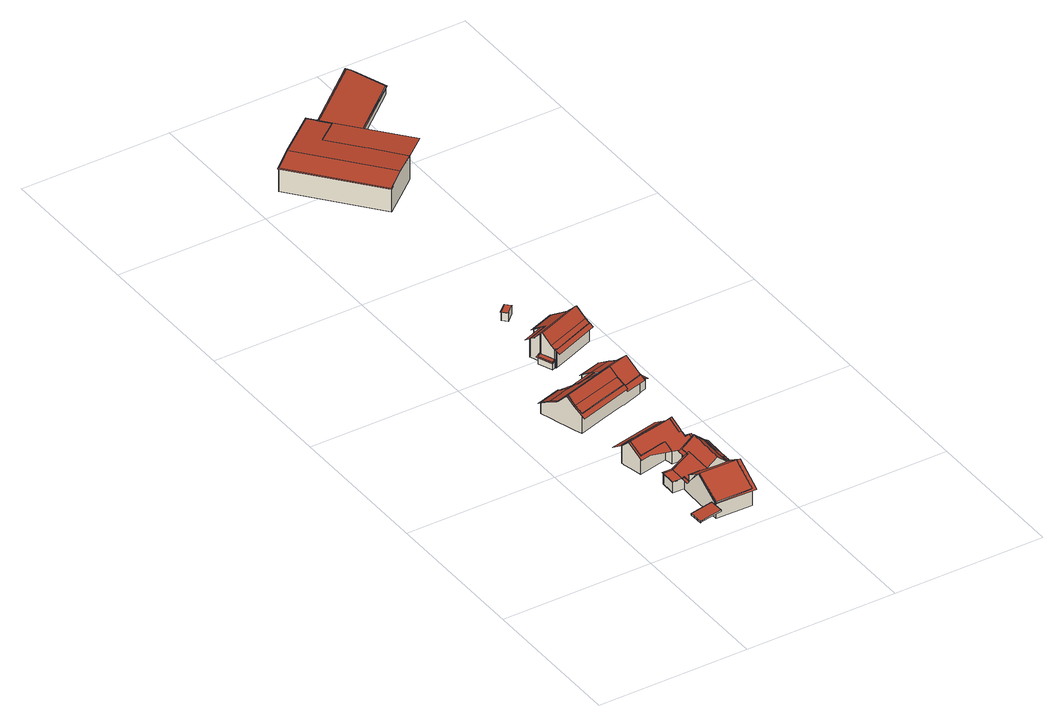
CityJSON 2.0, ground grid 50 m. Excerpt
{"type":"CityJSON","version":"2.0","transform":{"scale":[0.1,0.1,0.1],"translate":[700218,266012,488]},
"CityObjects":{
"building1":{"type":"Building","geometry":[{"type":"Solid","lod":"3","boundaries":[[[[0,1,2,3,4]],[[5,6,4,3]],[[6,7,0,4]],[[7,8,1,0]],[[8,9,2,1]],[[9,5,3,2]],[[9,8,7,6,5]]]],"semantics":{"surfaces":[{"type":"RoofSurface","Flaeche":31.22,"Neigung":11.06,"Ausrichtung":169.52},{"type":"WallSurface"},{"type":"GroundSurface"}],"values":[[0,1,1,1,1,1,2]]}}]},
"building2":{"type":"Building","geometry":[{"type":"MultiSurface","lod":"3","boundaries":[[[10,11,12,13,14,15]],[[16,17,18,19,20,21,15,14,22,23,24,25,26]],[[27,28,29,30,31,32,33]],[[34,35,36,37,38]],[[35,39,26,25,40,41,42,33,32,43,44,45,46]],[[47,48,49,50,51,36,35,46,52,53,54,55,56]],[[34,38,57,58,59,60,16,26]],[[61,62,63,64,47,56]],[[24,40,25]],[[34,26,39,35]],[[60,17,16]],[[49,47,63,65,66,67]],[[50,49,67,68]],[[69,70,58,38,36,50,68,71]],[[72,18,60,58,70,73]],[[74,75,11,15,20,18,72,76]],[[12,11,75,77]],[[78,22,14,12,77,79]],[[80,81,27,33,24,22,78,82]],[[29,27,81,83]],[[84,85,86,53,46,32,30,29,83,87]],[[88,62,56,53,86,89]],[[63,62,88,65]],[[82,78,79,77,75,74,76,72,73,70,69,71,68,67,66,65,88,89,86,85,84,87,83,81,80]],[[43,32,90,91,46,45,44]],[[54,53,52,46,91,56,55]],[[92,93,94,14,13,12,11,10,15,95]],[[96,97,24,23,22,14,94]],[[98,99,100,90,32,31,30,29,28,27,33]],[[101,98,33,42,41,40]],[[56,91,102,103,104,47,64,63,62,61]],[[105,36,51,50,49,48,47,104]],[[105,106,38,37,36]],[[38,106,107,108,60,59,58,57]],[[95,15,21,20,19,18,17,109]],[[110,111,92]],[[112,113,114]],[[115,116,117]],[[118,119,120]]],"semantics":{"surfaces":[{"type":"RoofSurface","Flaeche":15.74,"Neigung":0},{"type":"RoofSurface","Flaeche":54.32,"Neigung":34.52,"Ausrichtung":-88.97},{"type":"RoofSurface","Flaeche":119.2,"Neigung":28.98,"Ausrichtung":-178.94},{"type":"RoofSurface","Flaeche":52.73,"Neigung":43.02,"Ausrichtung":91.06},{"type":"RoofSurface","Flaeche":69.8,"Neigung":33.35,"Ausrichtung":1.04},{"type":"RoofSurface","Flaeche":12.98,"Neigung":30.4,"Ausrichtung":91.06},{"type":"RoofSurface","Flaeche":57.87,"Neigung":40.15,"Ausrichtung":-88.94},{"type":"RoofSurface","Flaeche":1.23,"Neigung":74.81,"Ausrichtung":91.06},{"type":"WallSurface"},{"type":"GroundSurface"},{"type":"RoofSurface","Flaeche":7.14,"Neigung":33.35,"Ausrichtung":1.04},{"type":"RoofSurface","Flaeche":3.23,"Neigung":30.4,"Ausrichtung":91.06},{"type":"RoofSurface","Flaeche":2.44,"Neigung":0},{"type":"RoofSurface","Flaeche":2.1,"Neigung":34.5,"Ausrichtung":-89.05},{"type":"RoofSurface","Flaeche":21.59,"Neigung":28.98,"Ausrichtung":-178.94},{"type":"RoofSurface","Flaeche":2.31,"Neigung":33.35,"Ausrichtung":1.07},{"type":"RoofSurface","Flaeche":3.26,"Neigung":74.84,"Ausrichtung":91.06},{"type":"RoofSurface","Flaeche":8.45,"Neigung":30.4,"Ausrichtung":91.06},{"type":"RoofSurface","Flaeche":1.73,"Neigung":43.02,"Ausrichtung":91.06},{"type":"RoofSurface","Flaeche":5.63,"Neigung":40.15,"Ausrichtung":-88.94},{"type":"RoofSurface","Flaeche":2.59,"Neigung":34.5,"Ausrichtung":-88.94},{"type":"RoofSurface"},{"type":"RoofSurface","Flaeche":6.73,"Neigung":0}],"values":[0,1,2,3,4,5,6,7,8,8,8,8,8,8,8,8,8,8,8,8,8,8,8,9,10,11,12,13,14,15,16,17,18,19,20,21,21,21,22]}}]},
"building3":{"type":"Building","geometry":[{"type":"MultiSurface","lod":"3","boundaries":[[[121,122,123,124,125]],[[126,127,128,129,130,131,123]],[[132,133,134,135,136]],[[131,137,138,139,140,141,142,143,144,145,135,134,146,147,148,149,124,123]],[[127,122,121,150,151,152,153,154,155,128]],[[133,146,134]],[[122,127,126,123]],[[141,137,156,157]],[[158,143,142,141,157,159]],[[144,143,158,160]],[[161,132,135,144,160,162]],[[163,147,146,132,161,164]],[[165,166,150,121,124,147,163,167]],[[168,169,155,153,151,150,166,170]],[[171,156,137,131,128,155,169,172]],[[170,166,165,167,163,164,161,162,160,158,159,157,156,171,172,169,168]],[[173,174,175,176,128,155,154,153,152,151,150,121]],[[173,121,125,124,177]],[[176,178,131,130,129,128]],[[178,179,180,143,142,141,140,139,138,137,131]],[[181,182,135,145,144,143]],[[183,184,133,132,136,135,182]],[[146,185,177,124,149,148,147]],[[122,126,127]],[[169,168,156]]],"semantics":{"surfaces":[{"type":"RoofSurface","Flaeche":29.43,"Neigung":44.7,"Ausrichtung":-12.13},{"type":"RoofSurface","Flaeche":20.88,"Neigung":43.31,"Ausrichtung":-12.13},{"type":"RoofSurface","Flaeche":3.2,"Neigung":36.01,"Ausrichtung":-12.11},{"type":"RoofSurface","Flaeche":114.6,"Neigung":37.04,"Ausrichtung":167.87},{"type":"RoofSurface","Flaeche":26.03,"Neigung":33.77,"Ausrichtung":-12.13},{"type":"WallSurface"},{"type":"GroundSurface"},{"type":"RoofSurface","Flaeche":61.71,"Neigung":33.77,"Ausrichtung":-12.13},{"type":"RoofSurface","Flaeche":2.76,"Neigung":44.7,"Ausrichtung":-12.13},{"type":"RoofSurface","Flaeche":2.46,"Neigung":43.32,"Ausrichtung":-12.13},{"type":"RoofSurface","Flaeche":26.14,"Neigung":37.04,"Ausrichtung":167.88},{"type":"RoofSurface","Flaeche":4.59,"Neigung":37.11,"Ausrichtung":168.13},{"type":"RoofSurface","Flaeche":3.31,"Neigung":36.01,"Ausrichtung":-12.11},{"type":"RoofSurface","Flaeche":4.28,"Neigung":37.05,"Ausrichtung":167.88},{"type":"RoofSurface","Flaeche":0.0189,"Neigung":90,"Ausrichtung":-102.13},{"type":"RoofSurface"}],"values":[0,1,2,3,4,5,5,5,5,5,5,5,5,5,5,6,7,8,9,10,11,12,13,14,15]}}]},
"building4":{"type":"Building","geometry":[{"type":"MultiSurface","lod":"3","boundaries":[[[186,187,188,189,190]],[[190,189,191,192]],[[186,190,192,193]],[[187,186,193,194]],[[189,187,194,191]],[[194,193,192,191]],[[189,188,187,186,195,196,197]]],"semantics":{"surfaces":[{"type":"RoofSurface","Flaeche":3.55,"Neigung":6.68,"Ausrichtung":-17.85},{"type":"WallSurface"},{"type":"GroundSurface"},{"type":"RoofSurface","Flaeche":0.47,"Neigung":6.75,"Ausrichtung":-17.14}],"values":[0,1,1,1,1,2,3]}}]},
"building5":{"type":"Building","geometry":[{"type":"MultiSurface","lod":"3","boundaries":[[[198,199,200,201,202,203,204,205,206,207]],[[208,209,210,211,212]],[[213,210,209]],[[214,215,216,217,218,219,210,220]],[[221,222,208,223,224,225,226,227,228]],[[229,222,221,230]],[[231,229,230,232,233,234,235,236,237,238]],[[239,240,241,242,237,236]],[[243,244,216,245,246]],[[247,216,244,248]],[[249,250,220,222]],[[249,222,229]],[[206,251,217,216,247,252,253,254,207]],[[255,256,257,208,212,258,259,260]],[[261,262,263,264]],[[265,207,254,266,262,261]],[[222,209,208]],[[208,257,223]],[[215,249,229,231,245,216]],[[220,213,209,222]],[[220,250,214]],[[214,250,249,215]],[[220,210,213]],[[202,199,267,268]],[[204,202,268,269]],[[270,271,272,273,258,212,210,217,206,204,269,274]],[[275,276,277,278,225,223,256,255,259,258,273,279]],[[227,225,278,280]],[[228,227,280,281]],[[221,228,281,282]],[[283,232,230,221,282,284]],[[233,232,283,285]],[[286,240,236,233,285,287]],[[241,240,286,288]],[[289,238,237,241,288,290]],[[291,292,293,252,247,244,245,238,289,294]],[[295,296,264,262,254,252,293,297]],[[298,299,207,265,261,264,296,300]],[[198,207,299,301]],[[199,198,301,267]],[[297,293,292,291,294,289,290,288,286,287,285,283,284,282,281,280,278,277,276,275,279,273,272,271,270,274,269,268,267,301,299,298,300,296,295]],[[200,199,198,207,302,303,304,305,206,205,204,203,262,202,201]],[[305,306,217,251,206]],[[306,307,210,219,218,217]],[[307,308,212,211,210]],[[309,310,257,256,255,260,259,258,212,308]],[[311,312,228,227,226,225,224,223,313]],[[314,315,236,235,234,233,232,230]],[[316,231,238,237]],[[317,318,319,316,237,242,241,240,239,236,315]],[[243,246,245,316,319,264,263,262,244]],[[253,252,247,254]],[[248,244,262,266,254,247]],[[215,209,216]],[[229,249,213]]],"semantics":{"surfaces":[{"type":"RoofSurface","Flaeche":32.35,"Neigung":30.73,"Ausrichtung":-16.91},{"type":"RoofSurface","Flaeche":66.45,"Neigung":41.45,"Ausrichtung":162.93},{"type":"RoofSurface","Flaeche":0.17,"Neigung":0.043,"Ausrichtung":164.35},{"type":"RoofSurface","Flaeche":93.86,"Neigung":44.83,"Ausrichtung":-16.84},{"type":"RoofSurface","Flaeche":49.03,"Neigung":40.42,"Ausrichtung":163.84},{"type":"RoofSurface","Flaeche":37.51,"Neigung":43.15,"Ausrichtung":-16.22},{"type":"RoofSurface","Flaeche":24.57,"Neigung":27.91,"Ausrichtung":-15.91},{"type":"RoofSurface","Flaeche":31.49,"Neigung":32.33,"Ausrichtung":-15.91},{"type":"RoofSurface","Flaeche":4.58,"Neigung":24.1,"Ausrichtung":-16.16},{"type":"RoofSurface","Flaeche":0.957,"Neigung":22.49,"Ausrichtung":-18.38},{"type":"RoofSurface","Flaeche":1.48,"Neigung":42.75,"Ausrichtung":-14.48},{"type":"RoofSurface","Flaeche":0.463,"Neigung":43.34,"Ausrichtung":-10.28},{"type":"RoofSurface","Flaeche":41.4,"Neigung":24.12,"Ausrichtung":-16.91},{"type":"RoofSurface","Flaeche":54.08,"Neigung":32.52,"Ausrichtung":162.86},{"type":"RoofSurface","Flaeche":0.317,"Neigung":23.9,"Ausrichtung":-16.92},{"type":"RoofSurface","Flaeche":1.11,"Neigung":22.49,"Ausrichtung":-18.38},{"type":"WallSurface"},{"type":"GroundSurface"},{"type":"RoofSurface","Flaeche":20.23,"Neigung":30.72,"Ausrichtung":-16.91},{"type":"RoofSurface","Flaeche":1.84,"Neigung":24.12,"Ausrichtung":-16.91},{"type":"RoofSurface","Flaeche":3.11,"Neigung":45.12,"Ausrichtung":-16.91},{"type":"RoofSurface","Flaeche":2.1,"Neigung":41.45,"Ausrichtung":162.93},{"type":"RoofSurface","Flaeche":33.6,"Neigung":32.52,"Ausrichtung":162.86},{"type":"RoofSurface","Flaeche":14.55,"Neigung":40.66,"Ausrichtung":164.1},{"type":"RoofSurface","Flaeche":0.642,"Neigung":27.94,"Ausrichtung":-15.9},{"type":"RoofSurface","Flaeche":0.184,"Neigung":27.91,"Ausrichtung":-15.91},{"type":"RoofSurface","Flaeche":5.03,"Neigung":32.33,"Ausrichtung":-15.91},{"type":"RoofSurface","Flaeche":8.19,"Neigung":23.9,"Ausrichtung":-16.92},{"type":"RoofSurface","Flaeche":0.191,"Neigung":24.12,"Ausrichtung":-16.91},{"type":"RoofSurface","Flaeche":0.674,"Neigung":23,"Ausrichtung":-17.84},{"type":"RoofSurface","Flaeche":0.48,"Neigung":45.39,"Ausrichtung":-24.94},{"type":"RoofSurface"}],"values":[0,1,2,3,4,5,6,7,8,9,10,11,12,13,14,15,16,16,16,16,16,16,16,16,16,16,16,16,16,16,16,16,16,16,16,16,16,16,16,16,17,18,19,20,21,22,23,24,25,26,27,28,29,30,31]}}]},
"building6":{"type":"Building","geometry":[{"type":"MultiSurface","lod":"3","boundaries":[[[320,321,322,323,324,325,326,327,328]],[[326,323,329,330]],[[327,326,330,331]],[[332,333,321,320,328,327,331,334]],[[323,321,333,329]],[[333,332,334,331,330,329]],[[335,336,337,338,328,327,326,325,324,323,322,321,320]]],"semantics":{"surfaces":[{"type":"RoofSurface","Flaeche":6,"Neigung":16.26,"Ausrichtung":-111.09},{"type":"WallSurface"},{"type":"GroundSurface"},{"type":"RoofSurface","Flaeche":3.43,"Neigung":16.26,"Ausrichtung":-111.09}],"values":[0,1,1,1,1,2,3]}}]},
"building7":{"type":"Building","geometry":[{"type":"MultiSurface","lod":"3","boundaries":[[[339,340,341,342,343,344,345]],[[343,342,341,346,347,348]],[[345,343,348,349]],[[350,340,339,345,349,351]],[[341,340,350,346]],[[346,350,351,349,348,347]],[[340,339,352]],[[353,354,345,344,343,342,341]]],"semantics":{"surfaces":[{"type":"RoofSurface","Flaeche":8.42,"Neigung":0},{"type":"WallSurface"},{"type":"GroundSurface"},{"type":"RoofSurface","Flaeche":0.222,"Neigung":0},{"type":"RoofSurface","Flaeche":0.885,"Neigung":0}],"values":[0,1,1,1,1,2,3,4]}}]},
"building8":{"type":"Building","geometry":[{"type":"MultiSurface","lod":"3","boundaries":[[[355,356,357,358,359,360,361,362]],[[363,364,357,356,365]],[[366,367,368,369,370,371,363,365]],[[358,372,373,374,375,376,377,378,379,380,381,382,383,359]],[[368,367,384,385]],[[386,371,370,368,385,387]],[[388,389,390,373,358,357,363,371,386,391]],[[375,373,390,392]],[[379,375,392,393]],[[381,379,393,394]],[[395,362,359,381,394,396]],[[397,362,395,398]],[[399,400,366,365,356,355,398,401]],[[367,366,400,384]],[[396,394,393,392,390,389,388,391,386,387,385,384,400,399,401,398,395]],[[358,402,403,404,405,406,407,359,383,382,381,380,379,378,377,376,375,374,373,372]],[[357,408,402,358]],[[409,355,362,361,360,359,407]],[[410,408,357,364,363]],[[411,412,413,410,363,371,370,369,368,367,366]]],"semantics":{"surfaces":[{"type":"RoofSurface","Flaeche":67.91,"Neigung":45.14,"Ausrichtung":-21.08},{"type":"RoofSurface","Flaeche":69.98,"Neigung":44.39,"Ausrichtung":158.92},{"type":"RoofSurface","Flaeche":29.25,"Neigung":34.54,"Ausrichtung":158.92},{"type":"RoofSurface","Flaeche":73.39,"Neigung":32.81,"Ausrichtung":-21.08},{"type":"WallSurface"},{"type":"GroundSurface"},{"type":"RoofSurface","Flaeche":21.89,"Neigung":32.81,"Ausrichtung":-21.08},{"type":"RoofSurface","Flaeche":0.548,"Neigung":45.03,"Ausrichtung":-21.05},{"type":"RoofSurface","Flaeche":1.12,"Neigung":45.14,"Ausrichtung":-21.09},{"type":"RoofSurface","Flaeche":0.519,"Neigung":44.39,"Ausrichtung":159.01},{"type":"RoofSurface","Flaeche":27.09,"Neigung":34.54,"Ausrichtung":158.92}],"values":[0,1,2,3,4,4,4,4,4,4,4,4,4,4,5,6,7,8,9,10]}}]},
"building9":{"type":"Building","geometry":[{"type":"MultiSurface","lod":"3","boundaries":[[[414,415,416,417,418,419,420,421,422]],[[282,415,414,422,283,284]],[[416,415,282,281]],[[417,416,281,423]],[[421,417,423,424]],[[422,421,424,283]],[[284,283,424,423,281,282]],[[425,426,427,428,422,421,420,419,418,417,416,415]]],"semantics":{"surfaces":[{"type":"RoofSurface","Flaeche":26.78,"Neigung":24.46,"Ausrichtung":74.71},{"type":"WallSurface"},{"type":"GroundSurface"},{"type":"RoofSurface","Flaeche":11.59,"Neigung":24.47,"Ausrichtung":74.7}],"values":[0,1,1,1,1,1,2,3]}}]},
"building10":{"type":"Building","geometry":[{"type":"MultiSurface","lod":"3","boundaries":[[[429,430,431,432,433,434]],[[435,436,437,438,439,440,441,442,443,444,445,446,447,434,433,448,449,450,451,452,453,454,455,456]],[[436,435,456,457,458,459]],[[437,436,459,460]],[[461,462,442,441,440,437,460,463]],[[464,429,434,442,462,465]],[[431,429,464,466]],[[467,449,433,431,466,468]],[[453,449,467,469]],[[456,453,469,457]],[[457,469,467,468,466,464,465,462,463,460,459]],[[470,449,471]],[[433,471,449,448]],[[450,449,472,473,474,475,476,434,447,446,445,444,443,442,441,440,439,438,437,436,435,456,455,454,453,452,451]],[[476,477,478,471,433,432,431,430,429,434]]],"semantics":{"surfaces":[{"type":"RoofSurface","Flaeche":277.49,"Neigung":3.29,"Ausrichtung":-129.72},{"type":"RoofSurface","Flaeche":358.26,"Neigung":3.02,"Ausrichtung":50.28},{"type":"WallSurface"},{"type":"GroundSurface"},{"type":"RoofSurface","Flaeche":0.516,"Neigung":5.61,"Ausrichtung":-7.18},{"type":"RoofSurface","Flaeche":0.575,"Neigung":3.09,"Ausrichtung":51.19},{"type":"RoofSurface","Flaeche":249.32,"Neigung":3.02,"Ausrichtung":50.28},{"type":"RoofSurface","Flaeche":15.88,"Neigung":3.29,"Ausrichtung":-129.72}],"values":[0,1,2,2,2,2,2,2,2,2,3,4,5,6,7]}}]},
"building11":{"type":"Building","geometry":[{"type":"MultiSurface","lod":"3","boundaries":[[[479,480,481,482,483,484,485,486,487,488,489,490,491,492,493]],[[490,488,487,494,495,496]],[[497,493,491,490,496,498]],[[479,493,497,499]],[[480,479,499,500]],[[501,502,484,483,482,480,500,503]],[[504,494,487,486,485,484,502,505]],[[496,495,494,504,505,502,501,503,500,499,497,498]],[[506,493,492,491,490,489,488,487,507,508,509]],[[510,511,484,483,482,481,480,479]]],"semantics":{"surfaces":[{"type":"RoofSurface","Flaeche":337.49,"Neigung":17.39,"Ausrichtung":140.69},{"type":"WallSurface"},{"type":"GroundSurface"},{"type":"RoofSurface","Flaeche":11.02,"Neigung":17.45,"Ausrichtung":140.24},{"type":"RoofSurface","Flaeche":10.13,"Neigung":17.4,"Ausrichtung":140.24}],"values":[0,1,1,1,1,1,1,2,3,4]}}]}
},
"vertices":[
[174,7,82],[181,9,82],[253,22,82],[246,60,89],[167,45,89],[246,60,84],[167,45,84],[174,7,77],[181,9,77],[253,22,77],
[230,285,62],[229,285,62],[228,234,62],[258,233,62],[259,233,62],[260,284,62],[317,288,102],[311,288,98],[311,283,98],[302,284,91],[266,284,67],[262,284,64],[265,233,67],[265,228,67],[264,205,67],[300,205,91],[315,189,102],[262,62,82],[265,62,82],[384,61,82],[385,86,96],[386,138,125],[386,146,129],[263,148,129],[349,188,130],[380,188,102],[382,312,102],[381,312,102],[352,313,130],[349,188,102],[264,205,91],[264,204,92],[263,150,127],[386,151,125],[386,155,123],[386,172,111],[387,193,98],[399,253,91],[390,254,96],[388,254,98],[389,312,98],[383,312,101],[387,211,98],[387,223,98],[390,223,96],[393,223,95],[398,223,91],[347,313,127],[311,314,97],[311,299,97],[311,288,97],[399,223,91],[399,223,87],[400,253,87],[399,253,89],[400,253,24],[399,253,24],[388,254,24],[389,312,24],[352,313,24],[311,314,24],[382,312,24],[311,283,24],[311,288,24],[260,284,24],[229,285,24],[266,284,24],[228,234,24],[265,233,24],[259,233,24],[263,148,24],[262,62,24],[264,205,24],[384,61,24],[386,146,24],[387,193,24],[387,223,24],[385,86,24],[399,223,24],[398,223,24],[397,145,129],[398,203,91],[228,289,62],[227,233,62],[259,232,62],[260,289,62],[258,206,62],[261,205,64],[260,148,129],[258,58,79],[395,55,79],[261,205,91],[399,203,87],[401,316,87],[400,316,91],[383,316,102],[352,317,130],[302,318,89],[302,288,89],[302,288,91],[401,222,25],[387,223,25],[384,61,25],[262,62,25],[385,86,25],[228,234,25],[229,285,25],[265,233,25],[311,283,25],[311,314,25],[266,284,25],
[350,468,84],[256,448,84],[261,427,106],[355,447,106],[351,466,86],[256,448,85],[255,451,82],[197,439,82],[197,438,82],[202,416,104],[202,414,106],[387,415,53],[372,412,53],[375,396,65],[391,399,65],[387,414,54],[211,375,76],[218,377,76],[244,382,76],[291,393,76],[307,396,76],[310,384,67],[313,368,54],[398,366,39],[396,374,46],[372,412,77],[363,410,77],[362,413,80],[361,418,84],[347,483,74],[323,478,74],[283,469,74],[251,462,74],[234,459,74],[195,450,74],[211,375,11],[307,396,11],[313,368,11],[310,384,11],[398,366,11],[387,415,11],[391,399,11],[363,410,11],[372,412,11],[350,468,11],[347,483,11],[355,447,11],[251,462,11],[195,450,11],[323,478,11],[202,414,11],[197,439,11],[359,470,84],[350,513,55],[182,477,55],[190,437,82],[364,449,106],[195,413,106],[206,363,68],[239,370,68],[406,364,36],[398,401,65],[393,423,49],[370,418,49],[370,418,82],
[240,777,43],[233,799,41],[219,794,41],[218,794,41],[225,772,43],[218,794,18],[225,772,18],[240,777,18],[233,799,18],[241,777,43],[234,800,40],[218,795,40],
[218,794,53],[216,793,53],[216,794,53],[215,795,52],[212,804,46],[161,789,46],[137,782,46],[147,750,66],[147,748,67],[225,772,67],[350,712,93],[342,738,118],[167,685,118],[167,684,117],[175,659,94],[335,736,118],[329,756,97],[333,757,97],[328,773,80],[156,721,80],[156,720,80],[167,685,117],[335,736,117],[411,758,117],[342,738,117],[358,688,72],[400,702,73],[425,709,73],[425,711,75],[424,712,75],[426,712,75],[328,773,82],[401,794,82],[323,789,73],[399,802,78],[397,801,78],[396,803,77],[396,804,76],[391,821,67],[321,801,67],[324,790,73],[380,856,44],[380,857,43],[310,835,44],[320,802,66],[284,777,72],[277,775,72],[323,789,72],[321,789,72],[267,772,72],[276,775,72],[333,757,98],[329,756,98],[148,748,67],[256,769,72],[256,770,72],[256,772,71],[270,662,78],[356,688,78],[358,688,78],[182,635,78],[183,635,78],[242,653,78],[241,777,67],[254,776,69],[254,777,68],[253,781,67],[240,777,67],[255,774,70],[216,793,8],[212,804,8],[137,782,8],[156,721,8],[167,685,8],[175,659,8],[182,635,8],[147,748,8],[270,662,8],[356,688,8],[358,688,8],[425,709,8],[183,635,8],[424,712,8],[426,712,8],[411,758,8],[399,802,8],[401,794,8],[397,801,8],[380,857,8],[391,821,8],[310,835,8],[324,790,8],[321,801,8],[277,775,8],[267,772,8],[256,769,8],[323,789,8],[254,776,8],[253,781,8],[256,772,8],[240,777,8],[225,772,8],[241,777,8],[218,794,8],[218,795,52],[213,810,43],[131,785,43],[142,747,67],[150,719,80],[161,683,118],[169,657,94],[181,620,69],[362,675,69],[432,695,60],[427,711,74],[362,675,60],[399,804,77],[394,822,67],[319,801,67],[383,859,42],[306,837,42],[317,800,67],
[257,955,63],[254,962,63],[245,958,60],[243,958,60],[246,950,60],[261,912,60],[262,910,60],[272,915,63],[268,927,63],[243,958,34],[262,910,34],[272,915,34],[257,955,34],[254,962,34],[268,927,34],[253,965,63],[238,960,59],[259,906,59],[273,912,63],
[275,1158,81],[300,1182,81],[285,1198,81],[260,1174,81],[258,1172,81],[265,1164,81],[273,1156,81],[285,1198,51],[260,1174,51],[258,1172,51],[273,1156,51],[300,1182,51],[275,1158,51],[301,1181,81],[255,1172,81],[272,1154,81],
[254,962,130],[257,955,137],[409,1014,137],[398,1042,107],[249,984,107],[256,967,125],[256,966,126],[257,963,130],[420,985,107],[420,986,107],[268,927,107],[272,915,98],[276,916,98],[277,914,96],[279,915,96],[348,942,96],[425,972,97],[398,1042,106],[377,1096,69],[365,1091,69],[299,1067,69],[309,1043,85],[309,1042,86],[310,1039,88],[315,1028,96],[278,1014,96],[243,1000,96],[249,986,106],[249,985,106],[276,916,32],[277,914,32],[425,972,32],[348,942,32],[409,1014,32],[398,1042,32],[377,1096,32],[420,985,32],[299,1067,32],[315,1028,32],[243,1000,32],[257,963,32],[249,984,32],[254,962,129],[254,962,32],[268,927,32],[272,915,32],[257,955,32],[399,1042,107],[377,1101,66],[292,1069,66],[304,1039,87],[235,1012,87],[246,983,107],[410,1014,137],[253,965,126],[421,986,107],[273,912,96],[278,900,87],[431,960,87],
[401,794,57],[411,758,57],[426,712,56],[451,720,44],[448,729,44],[427,797,45],[424,807,45],[423,809,45],[399,802,57],[451,720,8],[423,809,8],[427,711,56],[460,720,40],[434,813,40],[399,804,57],
[7,1942,218],[16,1930,218],[221,1683,218],[284,1736,223],[285,1736,223],[70,1994,223],[255,2048,213],[228,2080,213],[230,2081,213],[229,2082,213],[227,2084,213],[217,2096,213],[215,2099,213],[207,2108,213],[86,2007,221],[83,2005,222],[77,2000,222],[76,1999,222],[73,1997,222],[285,1737,223],[350,1790,218],[273,1884,218],[271,1887,218],[270,1887,218],[185,1990,218],[255,2046,213],[255,2047,213],[256,2047,213],[256,2047,136],[255,2048,136],[228,2080,136],[230,2081,136],[215,2099,136],[207,2108,136],[217,2096,136],[7,1942,136],[70,1994,136],[221,1683,136],[350,1790,136],[285,1736,136],[185,1990,136],[351,1790,218],[285,1735,223],[424,1850,213],[258,2049,213],[229,2085,213],[207,2110,213],[69,1995,223],[3,1940,218],[219,1680,218],
[440,2253,207],[439,2255,207],[364,2192,207],[287,2128,207],[230,2081,207],[228,2080,207],[255,2048,194],[256,2047,194],[303,1990,171],[304,1991,171],[510,2162,171],[515,2166,171],[487,2200,185],[475,2215,190],[448,2247,204],[303,1990,141],[304,1991,141],[515,2166,141],[448,2247,141],[487,2200,141],[440,2253,141],[439,2255,141],[230,2081,141],[228,2080,141],[287,2128,141],[256,2047,141],[255,2048,141],[452,2244,202],[305,1988,170],[519,2166,170],[454,2243,201],[437,2258,208],[226,2082,208]
]}
